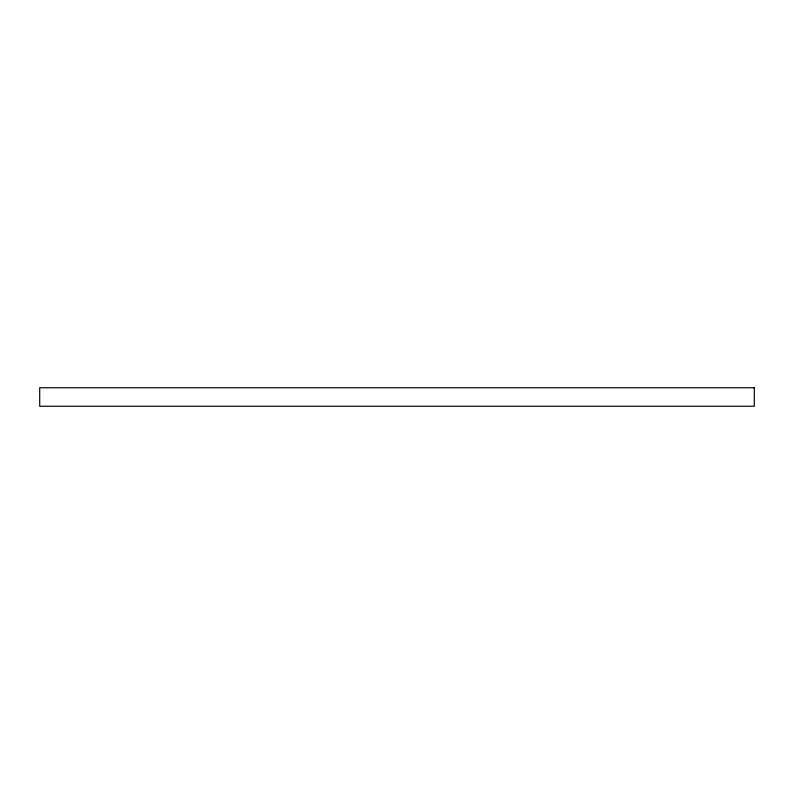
<?xml version="1.0" encoding="UTF-8"?>
<svg xmlns="http://www.w3.org/2000/svg" width="794" height="794" viewBox="0 0 794 794"><rect width="100%" height="100%" fill="white"/><g stroke="black" fill="none" stroke-linecap="round" stroke-linejoin="round"><path stroke-width="1.19" d="M754.3 387.76L39.7 387.76L39.7 406.24L754.3 406.24L754.3 387.76"/></g></svg>
